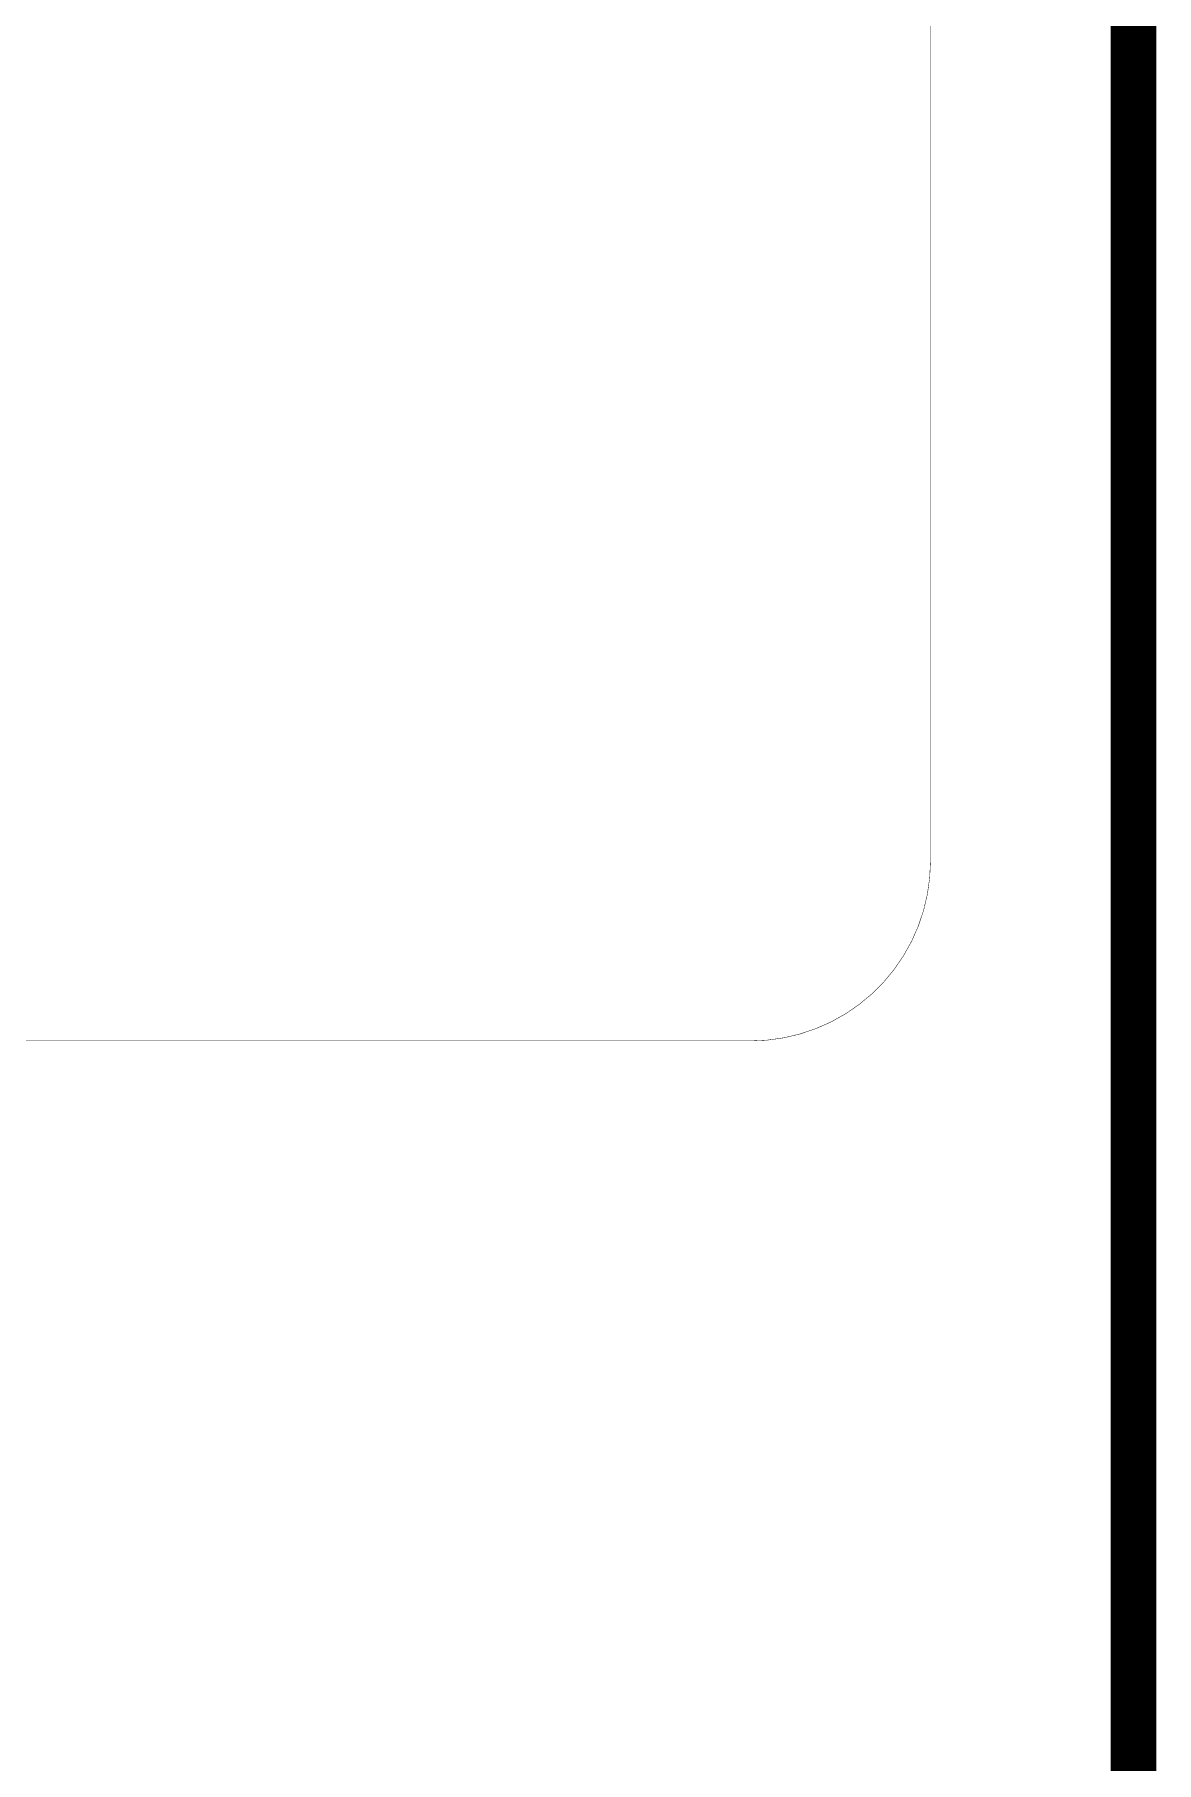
# Model space of a CAD drawing. Header units: millimetres. Extents: x 3362 to 3827, y -139 to 191.
# Drawn here: x 3464.62 to 3470.85, y 109.37 to 118.98 of the extents above; entities that cross this region are included whole.
import ezdxf

# ---------------------------------------------------------------- set-up
doc = ezdxf.new("R2010")
doc.units = ezdxf.units.MM
doc.header["$LTSCALE"] = 23.1
doc.layers.get('0').update_dxf_attribs({"linetype": 'CONTINUOUS'})

# ---------------------------------------------------------------- blocks, each defined once
blk = doc.blocks.new('PAD_R1')
at = {"const_width": 0.5}
blk.add_lwpolyline([(0.25, 0, 1), (-0.25, 0, 1)], format="xyb", close=True, dxfattribs=at)

msp = doc.modelspace()

# ---------------------------------------------------------------- linework, layer by layer
for points, const_width in [([(3470.7275, 137.6269), (3470.7275, 105.0753)], 0.254), ([(3469.598, 125.9833), (3469.598, 114.3833)], 0.00254)]:
    msp.add_lwpolyline(points, dxfattribs=dict(const_width=const_width))
at = {"const_width": 0.00254}
for points in [[(3468.598, 113.3834, 0.414215), (3469.598, 114.3833)], [(3468.598, 113.3834), (3437.7553, 113.3834, 0.196021), (3436.0072, 112.6706)]]:
    msp.add_lwpolyline(points, format="xyb", dxfattribs=at)

# ---------------------------------------------------------------- block references
at = {"xscale": 0.00254, "yscale": 0.00254}
for p in [(3469.598, 114.3833), (3469.598, 114.3833), (3468.598, 113.3834), (3468.598, 113.3834)]:
    msp.add_blockref('PAD_R1', p, dxfattribs=at)

doc.saveas('drawing.dxf')
